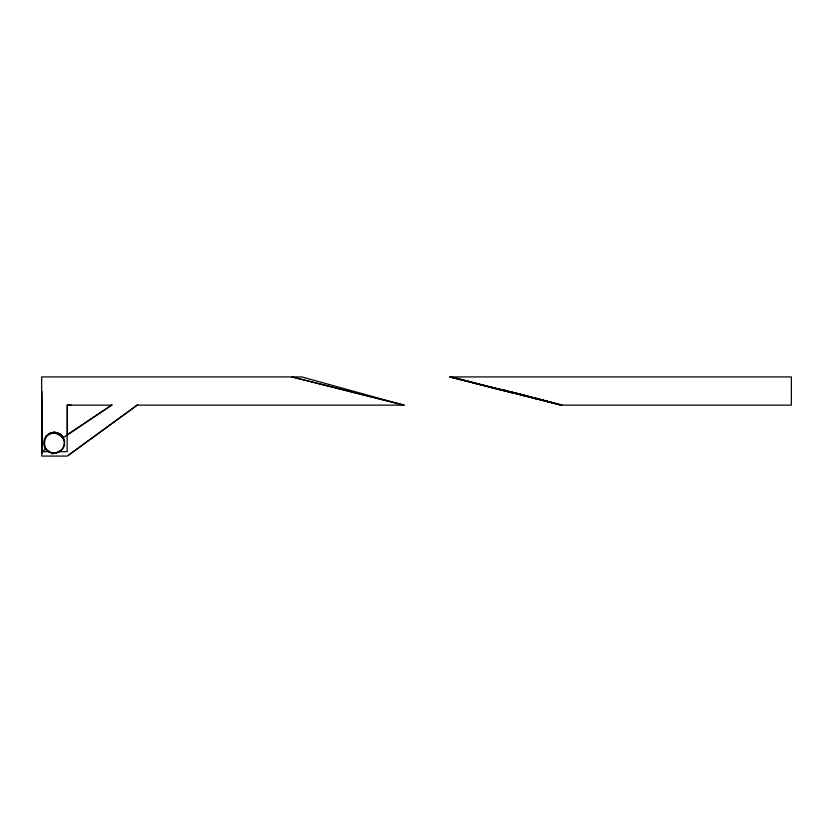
<?xml version="1.0" encoding="UTF-8"?>
<svg xmlns="http://www.w3.org/2000/svg" width="833" height="833" viewBox="0 0 833 833"><rect width="100%" height="100%" fill="white"/><g stroke="black" fill="none" stroke-linecap="round" stroke-linejoin="round"><path stroke-width="1.25" d="M137.299 405.14L67.317 456.078L41.827 456.078L41.65 391.073L42.056 453.256M41.921 426.517L41.931 404.723M41.66 400.715L41.66 405.286M52.708 453.683L54.384 453.079C39.505 453.444 42.587 429.016 56.759 432.889L53.843 432.66M55.707 432.775L59.507 433.931L63.266 437.689A10.256 10.256 0 0 1 64.599 441.927M54.437 431.879L54.384 432.556L61.798 436.211M41.692 405.077L41.65 398.403M45.492 437.689L46.075 435.836M45.836 437.242L47.127 435.565M63.912 440.188L61.642 435.565L57.04 432.91L54.384 432.556L49.251 433.931L54.957 432.691M61.642 450.07L63.266 447.946A10.256 10.256 0 0 0 64.599 443.708M50.709 433.358L48.189 434.753L49.074 433.847M61.986 436.232L60.934 435.055L63.141 437.523L59.133 433.962M61.871 436.273L60.257 434.514L56.384 432.868L60.57 434.753L63.131 437.533L62.079 436.117M56.654 452.756L61.257 450.101M60.101 451.257C55.363 454.662 48.002 453.09 45.117 447.977M68.4 455.255L137.58 404.723M49.855 433.556L52.635 432.4A8.799 8.799 0 0 1 60.976 435.201L62.6 438.116L111.809 405.14L67.14 405.14L67.14 451.673L59.205 451.673M112.091 404.723L67.421 434.649L67.421 404.723M44.982 449.268L46.107 448.748L45.076 449.362M48.189 434.743L49.407 433.962M136.956 405.14L404.411 405.14L291.914 376.922L403.672 405.14L301.806 376.922L41.65 376.922L41.65 451.673L45.971 449.081M48.876 433.962A10.256 10.256 0 0 1 64.266 442.844A10.256 10.256 0 0 1 48.876 451.736A10.256 10.256 0 0 1 48.876 433.962L51.344 432.941M53.374 453.569L55.707 452.902M52.333 432.962L53.416 432.712M53.51 432.712L54.384 432.556L51.448 433.129L52.094 432.941M67.619 405.15L71.326 405.14M504.704 390.427L561.234 405.14L791.35 405.14L791.35 376.922L449.476 376.922L561.973 405.14M48.022 451.257L48.668 451.257M41.65 451.673L48.803 451.673M513.201 392.447L483.671 385.387L514.888 393.426M532.62 397.841L545.646 400.944L530.392 396.935L534.609 398.164M546.823 401.225L548.749 401.683L535.109 397.903M475.539 383.43L482.411 385.085L450.591 376.922M479.11 384.357L514.346 393.249M487.211 386.429L561.744 405.14M450.039 376.922L501.049 389.927M561.39 405.14L511.4 391.989M545.594 401.058L561.494 405.14M538.066 399.288L455.422 377.89M518.105 393.707L529.163 396.612L524.603 395.29M501.893 389.448L505.652 390.427M549.999 402.027L561.234 405.14M515.127 392.593L524.655 395.831M60.559 434.774L59.122 433.795L62.465 436.877M61.194 435.243L63.266 437.689M59.195 433.837L60.976 435.336M62.006 436.419L62.86 437.252M60.622 434.941L62.183 436.586M62.308 436.94L62.881 437.7M51.729 452.725L51.865 453.995"/></g></svg>
